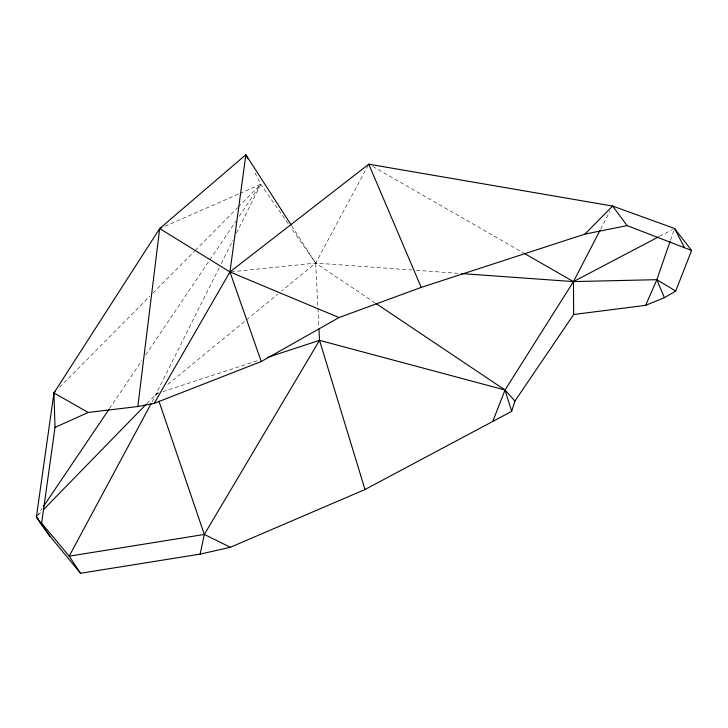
<?xml version="1.0" encoding="UTF-8"?>
<svg xmlns="http://www.w3.org/2000/svg" width="728" height="728" viewBox="0 0 728 728"><rect width="100%" height="100%" fill="white"/><g stroke="black" fill="none" stroke-linecap="round" stroke-linejoin="round"><path stroke-width="0.55" stroke-dasharray="3.64 2.73" d="M670.488 240.204L673.81 230.594M219.219 267.704L152.143 401.719M221.248 263.636L232.896 240.258M236.436 233.142L260.742 184.348L254.299 171.517M600.618 229.229L610.009 211.093M368.241 165.183L315.688 263.09L281.563 291.091M37.037 515.97L42.124 508.435M109.482 408.572L141.896 360.524M145.709 354.873L235.954 221.094M239.139 216.38L260.742 184.348L288.543 224.179M37.983 515.288L41.924 511.238M146.956 403.476L158.176 392.31M59.541 387.305L149.768 296.296M152.962 293.075L194.476 251.196M195.277 250.386L237.592 207.708M238.384 206.898L260.742 184.348L239.903 193.466M167.804 384.42L278.06 293.957M659.532 236.354L672.545 229.52M164.892 226.272L238.866 193.921M158.586 393.047L156.429 393.748L157.157 395.896M162.908 391.628L259.041 360.151M231.076 271.826L315.688 263.09L411.793 269.997M416.316 270.316L459.277 273.409M372.718 166.439L523.277 252.816M375.038 302.866L315.688 263.09L291.127 227.882M291.801 226.017L315.688 263.09L317.89 307.389M317.945 308.526L318.846 326.708"/><path stroke-width="1.09" d="M600.09 230.239L573.464 281.609L573.673 314.496L514.923 401.064L511.684 411.356L364.992 489.516L230.385 547.265L200.127 554.126L80.535 573.264L49.923 536.217L41.45 524.469L55.01 427.418L88.17 412.458L137.838 406.524L159.687 228.547L245.864 154.736L291.191 225.07M161.771 227.637L159.687 228.547L53.954 392.947L36.4 516.907L41.45 524.469M200.127 554.126L204.322 534.452L319.519 340.34L318.964 328.974M573.673 314.496L645.636 305.351L656.847 279.679L670.115 241.268M492.965 420.957L505.023 389.999L573.464 281.609L658.531 236.882M645.636 305.351L664.382 297.697L675.702 291.082L691.6 250.468L674.547 228.465L612.621 206.06L368.778 164.182L229.948 271.944L154.181 403.367L137.838 406.524M151.078 403.712L69.178 556.174L80.535 573.264M43.389 506.551L108.854 409.509M43.507 509.618L146.164 404.286M154.181 403.367L261.243 361.543L339.021 317.554L421.221 287.396L584.893 234.116L612.621 206.06L627.09 225.607L691.6 250.468M55.01 427.418L53.954 392.947L55.556 391.327M267.676 357.321L319.519 340.34L505.023 389.999L514.923 401.064M584.893 234.116L627.09 225.607M230.385 547.265L204.322 534.452L69.178 556.174L40.768 522.149M461.534 273.573L573.464 281.609L656.847 279.679L675.702 291.082M339.021 317.554L229.948 271.944L159.687 228.547M53.954 392.947L88.17 412.458M524.26 253.389L573.464 281.609M375.976 303.494L505.023 389.999L511.684 411.356M37.856 518.655L36.4 516.907L49.923 536.217M674.547 228.465L684.466 247.584M247.848 158.686L245.864 154.736L229.948 271.944L261.243 361.543M368.778 164.182L421.221 287.396M656.847 279.679L664.382 297.697M158.986 401.264L204.322 534.452M319.519 340.34L364.992 489.516"/></g></svg>
